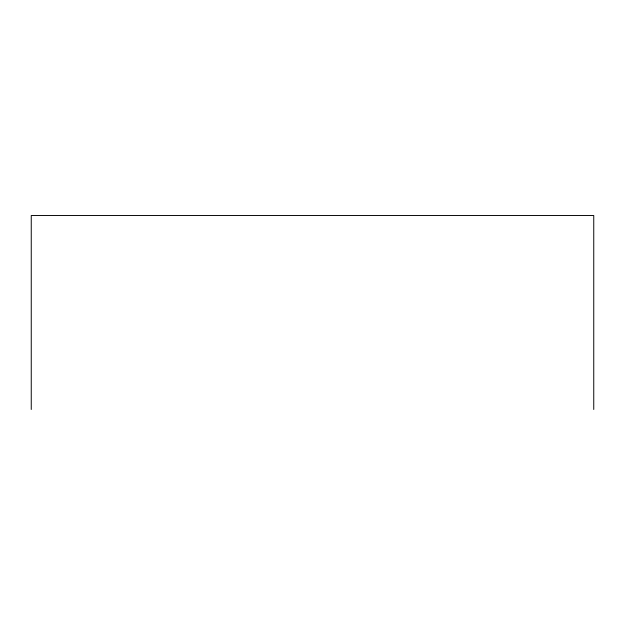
<?xml version="1.0" encoding="UTF-8"?>
<svg xmlns="http://www.w3.org/2000/svg" width="625" height="625" viewBox="0 0 625 625"><rect width="100%" height="100%" fill="white"/><g stroke="black" fill="none" stroke-linecap="round" stroke-linejoin="round"><path stroke-width="0.94" d="M593.75 409.484L593.75 215.516L31.25 215.516L31.25 409.484"/></g></svg>
